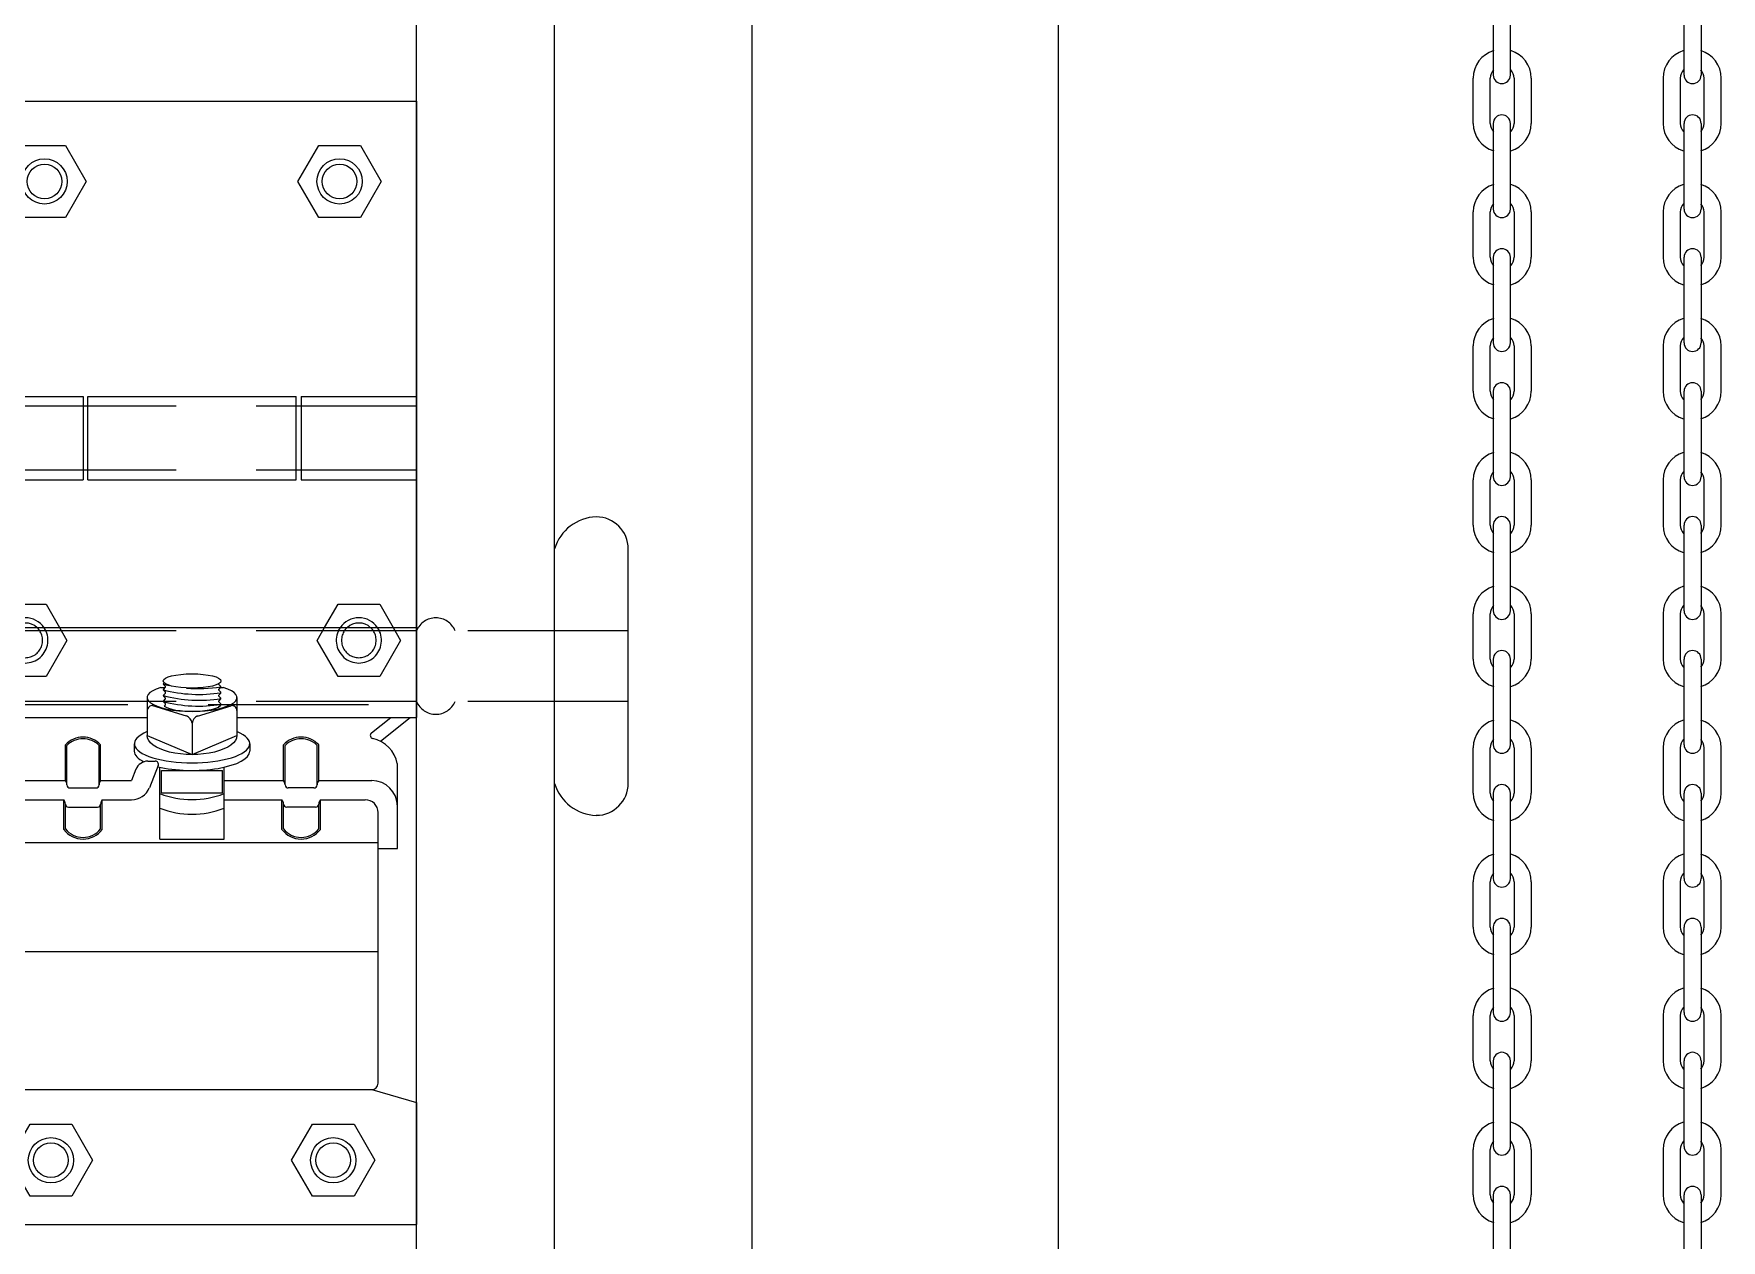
# Model space of a CAD drawing. Header units: millimetres. Extents: x 34479 to 326239, y 111570 to 168880.
# Drawn here: x 186556.9 to 186688.4, y 165620.1 to 165714.1 of the extents above; entities that cross this region are included whole.
import ezdxf

# ---------------------------------------------------------------- set-up
doc = ezdxf.new("R2010")
doc.units = ezdxf.units.MM
doc.header["$LTSCALE"] = 100
doc.header["$MEASUREMENT"] = 0
doc.linetypes.add('HIDDEN', pattern=[0.375, 0.25, -0.125])
doc.layers.get('0').update_dxf_attribs({"linetype": 'CONTINUOUS'})
doc.layers.add('FIN', color=8, linetype='CONTINUOUS')
doc.layers.add('OHD Frame', color=2, linetype='CONTINUOUS')

# ---------------------------------------------------------------- blocks, each defined once
blk = doc.blocks.new('사이드힌지 입면')
at = {"color": 8}
for p, q in [((0, 175), (70, 175)), ((0, 175), (0, 78.98)), ((70, 175), (70, 78.98)), ((0, 129), (18, 129)), ((18, 129), (18, 116)), ((18.75, 129), (51.25, 129)), ((18.75, 116), (18.75, 129)), ((51.25, 116), (51.25, 129)), ((52, 129), (70, 129)), ((52, 129), (52, 116)), ((0, 116), (18, 116)), ((18.75, 116), (51.25, 116)), ((52, 116), (70, 116)), ((91.5, 68.71), (91.5, 105.27)), ((103, 68.74), (103, 105.24)), ((0, 92.98), (70, 92.98)), ((30.53, 84.27), (30.64, 84.39)), ((28, 82.1), (28, 76.18)), ((30.13, 83.67), (30.83, 83.67)), ((30.85, 83.82), (30.53, 84.14)), ((30.53, 83.36), (30.85, 83.69)), ((30.85, 82.91), (30.53, 83.23)), ((30.53, 82.46), (30.85, 82.78)), ((30.85, 82), (30.53, 82.33)), ((30.53, 81.55), (30.85, 81.87)), ((39.47, 83.82), (39.15, 84.14)), ((39.15, 83.36), (39.47, 83.69)), ((39.47, 82.91), (39.15, 83.23)), ((39.15, 82.46), (39.47, 82.78)), ((39.47, 82), (39.15, 82.33)), ((39.15, 81.55), (39.47, 81.87)), ((39.45, 83.67), (39.87, 83.67)), ((42, 82.1), (42, 76.18)), ((0, 78.98), (28, 78.98)), ((5.65, 75.28), (1, 78.98)), ((7.03, 76.57), (4, 78.98)), ((34.14, 79.21), (28.91, 80.82)), ((30.85, 81.09), (30.53, 81.42)), ((30.66, 80.77), (30.85, 80.97)), ((35.86, 79.21), (41.09, 80.82)), ((39.12, 80.62), (39.47, 80.97)), ((39.47, 81.09), (39.15, 81.42)), ((42, 78.98), (70, 78.98)), ((62.97, 76.57), (66, 78.98)), ((64.35, 75.28), (69, 78.98)), ((35, 78.12), (35, 73.2)), ((15.25, 69.16), (15.25, 74.73)), ((15.5, 68.5), (15.5, 74.63)), ((20.5, 68.5), (20.5, 74.63)), ((20.75, 69.16), (20.75, 74.73)), ((26, 74.9), (26, 73.72)), ((28, 76.18), (35, 73.2)), ((35, 73.2), (42, 76.18)), ((44, 74.9), (44, 73.72)), ((49.25, 69.16), (49.25, 74.73)), ((49.5, 68.5), (49.5, 74.63)), ((54.5, 68.5), (54.5, 74.63)), ((54.75, 69.16), (54.75, 74.73)), ((3, 58.55), (3, 71.8)), ((28.12, 72.18), (29.26, 72.18)), ((29.72, 71.49), (28.34, 68.04)), ((30, 60.05), (30, 71.24)), ((40, 60.05), (40, 71.24)), ((67, 58.55), (67, 71.8)), ((7, 69.16), (15.25, 69.16)), ((20.75, 69.16), (25.55, 69.16)), ((21, 69.16), (25.55, 69.16)), ((26.26, 70.93), (25.55, 69.16)), ((30.25, 67.26), (30.25, 70.71)), ((30.25, 70.71), (39.75, 70.71)), ((39.75, 67.26), (39.75, 70.71)), ((40, 69.16), (49.25, 69.16)), ((54.75, 69.16), (63, 69.16)), ((8, 66.16), (15, 66.16)), ((15, 61.54), (15, 66.16)), ((16, 68), (20, 68)), ((21, 66.16), (25.55, 66.16)), ((21, 66.16), (25.55, 66.16)), ((21, 61.54), (21, 66.16)), ((30.25, 67.26), (39.75, 67.26)), ((40, 66.16), (49, 66.16)), ((49, 61.54), (49, 66.16)), ((54, 68), (50, 68)), ((55, 66.16), (62, 66.16)), ((55, 61.54), (55, 66.16)), ((6, 22), (6, 64.16)), ((15.25, 61.63), (15.25, 65.5)), ((15.75, 65), (20.25, 65)), ((20.75, 61.63), (20.75, 65.5)), ((21, 65.61), (21, 65.66)), ((49, 65.61), (49, 65.66)), ((49.25, 61.63), (49.25, 65.5)), ((54.25, 65), (49.75, 65)), ((54.75, 61.63), (54.75, 65.5)), ((64, 22), (64, 64.16)), ((3, 58.55), (6, 58.55)), ((6, 59.5), (64, 59.5)), ((30, 60.05), (40, 60.05)), ((64, 58.55), (67, 58.55)), ((6, 42.5), (64, 42.5)), ((7, 21), (0, 19)), ((0, 19), (0, 0)), ((7, 21), (63, 21)), ((63, 21), (70, 19)), ((70, 19), (70, 0)), ((0, 0), (70, 0))]:
    blk.add_line(p, q, dxfattribs=at)
at = {"color": 8, "linetype": 'HIDDEN'}
for p, q in [((70, 127.5), (0, 127.5)), ((70, 117.5), (0, 117.5)), ((70, 92.49), (-25, 92.49)), ((-25, 81.49), (-25, 92.49)), ((103, 92.49), (76, 92.49)), ((70, 81.49), (-25, 81.49)), ((0, 81), (70, 81)), ((103, 81.49), (76, 81.49))]:
    blk.add_line(p, q, dxfattribs=at)
at = {"color": 8}
for points in [[(15.25, 168.12), (18.5, 162.5), (15.25, 156.88), (8.75, 156.88), (5.5, 162.5), (8.75, 168.12)], [(61.25, 168.12), (64.5, 162.5), (61.25, 156.88), (54.75, 156.88), (51.5, 162.5), (54.75, 168.12)], [(16.25, 15.62), (19.5, 10), (16.25, 4.38), (9.75, 4.38), (6.5, 10), (9.75, 15.62)], [(60.25, 15.62), (63.5, 10), (60.25, 4.38), (53.75, 4.38), (50.5, 10), (53.75, 15.62)]]:
    blk.add_lwpolyline(points, close=True, dxfattribs=at)
for points in [[(3.65, 92.98), (5.75, 96.62), (12.25, 96.62), (14.35, 92.98)], [(55.65, 92.98), (57.75, 96.62), (64.25, 96.62), (66.35, 92.98)]]:
    blk.add_lwpolyline(points, dxfattribs=at)
at = {"color": 8, "linetype": 'HIDDEN'}
for points in [[(14.35, 92.98), (15.5, 91), (12.25, 85.38), (5.75, 85.38), (2.5, 91), (3.65, 92.98)], [(66.35, 92.98), (67.5, 91), (64.25, 85.38), (57.75, 85.38), (54.5, 91), (55.65, 92.98)]]:
    blk.add_lwpolyline(points, dxfattribs=at)
at = {"color": 8}
for centre, radius in [((12, 162.5), 3.53), ((58, 162.5), 3.53), ((12, 162.5), 2.7), ((58, 162.5), 2.7), ((13, 10), 3.53), ((57, 10), 3.53), ((13, 10), 2.7), ((57, 10), 2.7)]:
    blk.add_circle(centre, radius, dxfattribs=at)
for centre, radius, start, end in [((98.25, 103.18), 7.07, 92.0158, 162.759), ((98, 105.24), 5, 0, 90), ((9, 91), 3.53, 33.9806, 146.0194), ((9, 91), 2.7, 47.0512, 132.9488), ((61, 91), 3.53, 33.9806, 146.0194), ((61, 91), 2.7, 47.0512, 132.9488), ((30.59, 84.21), 0.0908, 135, 225), ((36.08, 105.66), 22.18, 255.4144, 258.0189), ((39.21, 84.21), 0.0908, 171.3665, 225), ((30.59, 83.3), 0.0908, 135, 225), ((36.08, 104.76), 22.18, 255.4144, 278.8608), ((30.59, 82.39), 0.0908, 135, 225), ((36.08, 103.85), 22.18, 255.4144, 278.8608), ((30.59, 81.48), 0.0908, 135, 225), ((30.79, 83.75), 0.0908, 315, 45), ((30.79, 82.84), 0.0908, 315, 45), ((30.79, 81.94), 0.0908, 315, 45), ((36.08, 105.66), 22.18, 265.0057, 278.8608), ((39.21, 83.3), 0.0908, 135, 225), ((39.21, 82.39), 0.0908, 135, 225), ((39.21, 81.48), 0.0908, 135, 225), ((39.41, 83.75), 0.0908, 315, 45), ((39.41, 82.84), 0.0908, 315, 45), ((39.41, 81.94), 0.0908, 315, 45), ((28.81, 80.02), 0.811, 82.9492, 174.5861), ((36.08, 102.94), 22.18, 255.4144, 278.8608), ((30.79, 81.03), 0.0908, 315, 45), ((33.67, 77.96), 1.34, 7.0056, 69.4682), ((36.33, 77.96), 1.34, 110.5318, 172.9944), ((39.41, 81.03), 0.0908, 315, 45), ((41.19, 80.02), 0.811, 5.4139, 97.0508), ((6.72, 76.18), 0.5, 282.1217, 51.4669), ((63.28, 76.18), 0.5, 128.5331, 257.8783), ((7.87, 70.84), 4.96, 102.1217, 168.8588), ((18, 72.17), 3.76, 42.9905, 137.0095), ((18, 72.17), 3.51, 44.5745, 135.4255), ((52, 72.17), 3.76, 42.9905, 137.0095), ((52, 72.17), 3.51, 44.5745, 135.4255), ((62.13, 70.84), 4.96, 11.1412, 77.8783), ((28.12, 70.18), 2, 90, 158.125), ((29.26, 71.68), 0.5, 338.125, 90), ((7, 65.16), 4, 90, 180), ((14.41, 68.46), 1.09, 2.0148, 39.6589), ((16, 68.5), 0.5, 180, 270), ((20, 68.5), 0.5, 270, 0), ((21.59, 68.46), 1.09, 140.3411, 177.9852), ((48.41, 68.46), 1.09, 2.0148, 39.6589), ((50, 68.5), 0.5, 180, 270), ((54, 68.5), 0.5, 270, 360), ((55.59, 68.46), 1.09, 140.3411, 177.9852), ((63, 65.16), 4, 0, 90), ((98.25, 70.8), 7.07, 197.241, 267.9842), ((98, 68.74), 5, 270, 0), ((8, 64.16), 2, 90, 180), ((14.16, 65.46), 1.09, 2.0148, 39.6589), ((21.84, 65.46), 1.09, 140.3411, 177.9852), ((25.55, 69.16), 3, 270, 338.125), ((35, 80.29), 14.09, 249.2199, 290.7801), ((48.16, 65.46), 1.09, 2.0148, 39.6589), ((55.84, 65.46), 1.09, 140.3411, 177.9852), ((62, 64.16), 2, 0, 90), ((15.75, 65.5), 0.5, 180, 270), ((20.25, 65.5), 0.5, 270, 0), ((35, 78.01), 14.09, 249.2199, 290.7801), ((49.75, 65.5), 0.5, 180, 270), ((54.25, 65.5), 0.5, 270, 0), ((18, 63.81), 3.76, 217.0639, 322.9361), ((18, 63.81), 3.51, 218.4112, 321.5888), ((52, 63.81), 3.76, 217.0639, 322.9361), ((52, 63.81), 3.51, 218.4112, 321.5888), ((7, 22), 1, 180, 270), ((63, 22), 1, 270, 0)]:
    blk.add_arc(centre, radius, start, end, dxfattribs=at)
at = {"color": 8, "linetype": 'HIDDEN'}
for centre, radius, start, end in [((9, 91), 3.53, 146.0194, 33.9806), ((9, 91), 2.7, 132.9488, 47.0512), ((61, 91), 3.53, 146.0194, 33.9806), ((61, 91), 2.7, 132.9488, 47.0512), ((73, 91.25), 3.25, 22.4962, 157.5038), ((73, 82.73), 3.25, 202.4962, 337.5038)]:
    blk.add_arc(centre, radius, start, end, dxfattribs=at)
at = {"color": 8}
blk.add_ellipse((35, 84.67), major_axis=(-4.5, 0), ratio=0.246975, dxfattribs=at)
for centre, major_axis, ratio, start_param, end_param in [((35, 82.1), (-7, 0), 0.311178, 5.481577, 10.226387), ((35, 81.06), (-4.5, 0), 0.246975, 0.264484, 3.078253), ((35, 74.9), (-9, 0), 0.331338, 5.603511, 10.104452), ((35, 73.72), (-9, 0), 0.331338, 0, 0.583751), ((35, 73.72), (-9, 0), 0.331338, 0.935022, 3.141593)]:
    blk.add_ellipse(centre, major_axis=major_axis, ratio=ratio, start_param=start_param, end_param=end_param, dxfattribs=at)
at = {"color": 8, "extrusion": (0, 0, -1)}
blk.add_ellipse((35, 76.18), major_axis=(7, 0), ratio=0.426006, start_param=6.283185, end_param=9.424778, dxfattribs=at)
blk = doc.blocks.new('더블힌지입면')
at = {"color": 8}
for p, q in [((0, 175), (-70, 175)), ((-70, 175), (-70, 78.98)), ((0, 175), (0, 78.98)), ((-52, 129), (-70, 129)), ((-52, 129), (-52, 116)), ((-18.75, 129), (-51.25, 129)), ((-51.25, 116), (-51.25, 129)), ((-18.75, 116), (-18.75, 129)), ((0, 129), (-18, 129)), ((-18, 129), (-18, 116)), ((-52, 116), (-70, 116)), ((-18.75, 116), (-51.25, 116)), ((0, 116), (-18, 116)), ((0, 92.98), (-70, 92.98)), ((-30.53, 84.27), (-30.64, 84.39)), ((-42, 82.1), (-42, 76.18)), ((-39.45, 83.67), (-39.87, 83.67)), ((-39.47, 83.82), (-39.15, 84.14)), ((-39.15, 83.36), (-39.47, 83.69)), ((-39.47, 82.91), (-39.15, 83.23)), ((-39.15, 82.46), (-39.47, 82.78)), ((-39.47, 82), (-39.15, 82.33)), ((-39.15, 81.55), (-39.47, 81.87)), ((-30.85, 83.82), (-30.53, 84.14)), ((-30.53, 83.36), (-30.85, 83.69)), ((-30.85, 82.91), (-30.53, 83.23)), ((-30.53, 82.46), (-30.85, 82.78)), ((-30.85, 82), (-30.53, 82.33)), ((-30.53, 81.55), (-30.85, 81.87)), ((-30.13, 83.67), (-30.83, 83.67)), ((-28, 82.1), (-28, 76.18)), ((-42, 78.98), (-70, 78.98)), ((-64.35, 75.28), (-69, 78.98)), ((-62.97, 76.57), (-66, 78.98)), ((-35.86, 79.21), (-41.09, 80.82)), ((-39.47, 81.09), (-39.15, 81.42)), ((-39.12, 80.62), (-39.47, 80.97)), ((-34.14, 79.21), (-28.91, 80.82)), ((-30.85, 81.09), (-30.53, 81.42)), ((-30.66, 80.77), (-30.85, 80.97)), ((0, 78.98), (-28, 78.98)), ((-7.03, 76.57), (-4, 78.98)), ((-5.65, 75.28), (-1, 78.98)), ((-35, 78.12), (-35, 73.2)), ((-54.75, 69.16), (-54.75, 74.73)), ((-54.5, 68.5), (-54.5, 74.63)), ((-49.5, 68.5), (-49.5, 74.63)), ((-49.25, 69.16), (-49.25, 74.73)), ((-44, 74.9), (-44, 73.72)), ((-35, 73.2), (-42, 76.18)), ((-28, 76.18), (-35, 73.2)), ((-26, 74.9), (-26, 73.72)), ((-20.75, 69.16), (-20.75, 74.73)), ((-20.5, 68.5), (-20.5, 74.63)), ((-15.5, 68.5), (-15.5, 74.63)), ((-15.25, 69.16), (-15.25, 74.73)), ((-67, 58.55), (-67, 71.8)), ((-40, 60.05), (-40, 71.24)), ((-30, 60.05), (-30, 71.24)), ((-29.72, 71.49), (-28.34, 68.04)), ((-28.12, 72.18), (-29.26, 72.18)), ((-3, 58.55), (-3, 71.8)), ((-54.75, 69.16), (-63, 69.16)), ((-40, 69.16), (-49.25, 69.16)), ((-39.75, 67.26), (-39.75, 70.71)), ((-30.25, 70.71), (-39.75, 70.71)), ((-30.25, 67.26), (-30.25, 70.71)), ((-26.26, 70.93), (-25.55, 69.16)), ((-21, 69.16), (-25.55, 69.16)), ((-20.75, 69.16), (-25.55, 69.16)), ((-7, 69.16), (-15.25, 69.16)), ((-55, 66.16), (-62, 66.16)), ((-55, 61.54), (-55, 66.16)), ((-54, 68), (-50, 68)), ((-40, 66.16), (-49, 66.16)), ((-49, 61.54), (-49, 66.16)), ((-30.25, 67.26), (-39.75, 67.26)), ((-21, 66.16), (-25.55, 66.16)), ((-21, 66.16), (-25.55, 66.16)), ((-21, 61.54), (-21, 66.16)), ((-16, 68), (-20, 68)), ((-8, 66.16), (-15, 66.16)), ((-15, 61.54), (-15, 66.16)), ((-64, 22), (-64, 64.16)), ((-54.75, 61.63), (-54.75, 65.5)), ((-54.25, 65), (-49.75, 65)), ((-49.25, 61.63), (-49.25, 65.5)), ((-49, 65.61), (-49, 65.66)), ((-21, 65.61), (-21, 65.66)), ((-20.75, 61.63), (-20.75, 65.5)), ((-15.75, 65), (-20.25, 65)), ((-15.25, 61.63), (-15.25, 65.5)), ((-6, 22), (-6, 64.16)), ((-64, 58.55), (-67, 58.55)), ((-6, 59.5), (-64, 59.5)), ((-30, 60.05), (-40, 60.05)), ((-3, 58.55), (-6, 58.55)), ((-6, 42.5), (-64, 42.5)), ((-63, 21), (-70, 19)), ((-70, 19), (-70, 0)), ((-7, 21), (-63, 21)), ((-7, 21), (0, 19)), ((0, 19), (0, 0)), ((0, 0), (-70, 0))]:
    blk.add_line(p, q, dxfattribs=at)
at = {"color": 8, "linetype": 'HIDDEN'}
for p, q in [((-70, 127.5), (0, 127.5)), ((-70, 117.5), (0, 117.5)), ((-70, 92.49), (25, 92.49)), ((25, 81.49), (25, 92.49)), ((-70, 81.49), (25, 81.49)), ((0, 81), (-70, 81))]:
    blk.add_line(p, q, dxfattribs=at)
at = {"color": 8}
for points in [[(-61.25, 168.12), (-64.5, 162.5), (-61.25, 156.88), (-54.75, 156.88), (-51.5, 162.5), (-54.75, 168.12)], [(-15.25, 168.12), (-18.5, 162.5), (-15.25, 156.88), (-8.75, 156.88), (-5.5, 162.5), (-8.75, 168.12)], [(-60.25, 15.62), (-63.5, 10), (-60.25, 4.38), (-53.75, 4.38), (-50.5, 10), (-53.75, 15.62)], [(-16.25, 15.62), (-19.5, 10), (-16.25, 4.38), (-9.75, 4.38), (-6.5, 10), (-9.75, 15.62)]]:
    blk.add_lwpolyline(points, close=True, dxfattribs=at)
for points in [[(-55.65, 92.98), (-57.75, 96.62), (-64.25, 96.62), (-66.35, 92.98)], [(-3.65, 92.98), (-5.75, 96.62), (-12.25, 96.62), (-14.35, 92.98)]]:
    blk.add_lwpolyline(points, dxfattribs=at)
at = {"color": 8, "linetype": 'HIDDEN'}
for points in [[(-66.35, 92.98), (-67.5, 91), (-64.25, 85.38), (-57.75, 85.38), (-54.5, 91), (-55.65, 92.98)], [(-14.35, 92.98), (-15.5, 91), (-12.25, 85.38), (-5.75, 85.38), (-2.5, 91), (-3.65, 92.98)]]:
    blk.add_lwpolyline(points, dxfattribs=at)
at = {"color": 8}
for centre, radius in [((-58, 162.5), 3.53), ((-12, 162.5), 3.53), ((-58, 162.5), 2.7), ((-12, 162.5), 2.7), ((-57, 10), 3.53), ((-13, 10), 3.53), ((-57, 10), 2.7), ((-13, 10), 2.7)]:
    blk.add_circle(centre, radius, dxfattribs=at)
at = {"color": 8, "linetype": 'HIDDEN'}
for centre, radius, start, end in [((-61, 91), 3.53, 146.0194, 33.9806), ((-61, 91), 2.7, 132.9488, 47.0512), ((-9, 91), 3.53, 146.0194, 33.9806), ((-9, 91), 2.7, 132.9488, 47.0512)]:
    blk.add_arc(centre, radius, start, end, dxfattribs=at)
at = {"color": 8}
for centre, radius, start, end in [((-61, 91), 3.53, 33.9806, 146.0194), ((-61, 91), 2.7, 47.0512, 132.9488), ((-9, 91), 3.53, 33.9806, 146.0194), ((-9, 91), 2.7, 47.0512, 132.9488), ((-39.21, 84.21), 0.0908, 315, 8.6335), ((-36.08, 105.66), 22.18, 281.9811, 284.5856), ((-30.59, 84.21), 0.0908, 315, 45), ((-39.41, 83.75), 0.0908, 135, 225), ((-36.08, 105.66), 22.18, 261.1392, 274.9943), ((-36.08, 104.76), 22.18, 261.1392, 284.5856), ((-39.41, 82.84), 0.0908, 135, 225), ((-36.08, 103.85), 22.18, 261.1392, 284.5856), ((-39.41, 81.94), 0.0908, 135, 225), ((-39.21, 83.3), 0.0908, 315, 45), ((-39.21, 82.39), 0.0908, 315, 45), ((-39.21, 81.48), 0.0908, 315, 45), ((-30.79, 83.75), 0.0908, 135, 225), ((-30.79, 82.84), 0.0908, 135, 225), ((-30.79, 81.94), 0.0908, 135, 225), ((-30.59, 83.3), 0.0908, 315, 45), ((-30.59, 82.39), 0.0908, 315, 45), ((-30.59, 81.48), 0.0908, 315, 45), ((-41.19, 80.02), 0.811, 82.9492, 174.5861), ((-36.08, 102.94), 22.18, 261.1392, 284.5856), ((-39.41, 81.03), 0.0908, 135, 225), ((-36.33, 77.96), 1.34, 7.0056, 69.4682), ((-33.67, 77.96), 1.34, 110.5318, 172.9944), ((-30.79, 81.03), 0.0908, 135, 225), ((-28.81, 80.02), 0.811, 5.4139, 97.0508), ((-63.28, 76.18), 0.5, 282.1217, 51.4669), ((-6.72, 76.18), 0.5, 128.5331, 257.8783), ((-62.13, 70.84), 4.96, 102.1217, 168.8588), ((-52, 72.17), 3.76, 42.9905, 137.0095), ((-52, 72.17), 3.51, 44.5745, 135.4255), ((-18, 72.17), 3.76, 42.9905, 137.0095), ((-18, 72.17), 3.51, 44.5745, 135.4255), ((-7.87, 70.84), 4.96, 11.1412, 77.8783), ((-29.26, 71.68), 0.5, 90, 201.875), ((-28.12, 70.18), 2, 21.875, 90), ((-63, 65.16), 4, 90, 180), ((-55.59, 68.46), 1.09, 2.0148, 39.6589), ((-54, 68.5), 0.5, 180, 270), ((-50, 68.5), 0.5, 270, 0), ((-48.41, 68.46), 1.09, 140.3411, 177.9852), ((-21.59, 68.46), 1.09, 2.0148, 39.6589), ((-20, 68.5), 0.5, 180, 270), ((-16, 68.5), 0.5, 270, 0), ((-14.41, 68.46), 1.09, 140.3411, 177.9852), ((-7, 65.16), 4, 0, 90), ((-62, 64.16), 2, 90, 180), ((-55.84, 65.46), 1.09, 2.0148, 39.6589), ((-48.16, 65.46), 1.09, 140.3411, 177.9852), ((-35, 80.29), 14.09, 249.2199, 290.7801), ((-25.55, 69.16), 3, 201.875, 270), ((-21.84, 65.46), 1.09, 2.0148, 39.6589), ((-14.16, 65.46), 1.09, 140.3411, 177.9852), ((-8, 64.16), 2, 0, 90), ((-54.25, 65.5), 0.5, 180, 270), ((-49.75, 65.5), 0.5, 270, 0), ((-35, 78.01), 14.09, 249.2199, 290.7801), ((-20.25, 65.5), 0.5, 180, 270), ((-15.75, 65.5), 0.5, 270, 0), ((-52, 63.81), 3.76, 217.0639, 322.9361), ((-52, 63.81), 3.51, 218.4112, 321.5888), ((-18, 63.81), 3.76, 217.0639, 322.9361), ((-18, 63.81), 3.51, 218.4112, 321.5888), ((-63, 22), 1, 180, 270), ((-7, 22), 1, 270, 0)]:
    blk.add_arc(centre, radius, start, end, dxfattribs=at)
at = {"color": 8, "extrusion": (0, 0, -1)}
for centre, major_axis, ratio, start_param, end_param in [((-35, 84.67), (-4.5, 0), 0.246975, 3.141593, 9.424778), ((-35, 82.1), (7, 0), 0.311178, -0.801609, 3.943201), ((-35, 81.06), (-4.5, 0), 0.246975, 3.406077, 6.219845), ((-35, 74.9), (9, 0), 0.331338, -0.679674, 3.821266), ((-35, 73.72), (-9, 0), 0.331338, 4.076615, 6.283185), ((-35, 73.72), (9, 0), 0.331338, 0, 0.583751)]:
    blk.add_ellipse(centre, major_axis=major_axis, ratio=ratio, start_param=start_param, end_param=end_param, dxfattribs=at)
at = {"color": 8}
blk.add_ellipse((-35, 76.18), major_axis=(-7, 0), ratio=0.426006, start_param=0, end_param=3.141593, dxfattribs=at)
at = {"xscale": -1}
blk.add_blockref('사이드힌지 입면', (-76.02, 0), dxfattribs=at)

msp = doc.modelspace()

# ---------------------------------------------------------------- linework, layer by layer
at = {"color": 3}
for p, q in [((186597.45, 163432.59, 0), (186597.45, 167289.71, 0)), ((186612.85, 163432.59, 0), (186612.85, 167289.71, 0)), ((186586.7, 163432.59, 0), (186586.7, 165982.59, 0))]:
    msp.add_line(p, q, dxfattribs=at)
at = {"color": 7, "linetype": 'Continuous'}
for p, q in [((186670.61, 165717.54, 0), (186670.61, 165710.88, 0)), ((186671.94, 165717.54, 0), (186671.94, 165710.88, 0)), ((186685.48, 165717.54, 0), (186685.48, 165710.88, 0)), ((186686.82, 165717.54, 0), (186686.82, 165710.88, 0)), ((186669.04, 165707.11, 0), (186669.04, 165710.64, 0)), ((186670.38, 165707.11, 0), (186670.38, 165710.64, 0)), ((186672.24, 165710.64, 0), (186672.24, 165707.11, 0)), ((186673.58, 165710.64, 0), (186673.58, 165707.11, 0)), ((186683.85, 165710.64, 0), (186683.85, 165707.11, 0)), ((186685.18, 165710.64, 0), (186685.18, 165707.11, 0)), ((186687.05, 165707.11, 0), (186687.05, 165710.64, 0)), ((186688.38, 165707.11, 0), (186688.38, 165710.64, 0)), ((186670.61, 165707.11, 0), (186670.61, 165700.44, 0)), ((186671.94, 165707.11, 0), (186671.94, 165700.44, 0)), ((186685.48, 165707.11, 0), (186685.48, 165700.44, 0)), ((186686.82, 165707.11, 0), (186686.82, 165700.44, 0)), ((186669.04, 165696.68, 0), (186669.04, 165700.21, 0)), ((186670.38, 165696.68, 0), (186670.38, 165700.21, 0)), ((186672.24, 165700.21, 0), (186672.24, 165696.68, 0)), ((186673.58, 165700.21, 0), (186673.58, 165696.68, 0)), ((186683.85, 165700.21, 0), (186683.85, 165696.68, 0)), ((186685.18, 165700.21, 0), (186685.18, 165696.68, 0)), ((186687.05, 165696.68, 0), (186687.05, 165700.21, 0)), ((186688.38, 165696.68, 0), (186688.38, 165700.21, 0)), ((186670.61, 165696.68, 0), (186670.61, 165690.01, 0)), ((186671.94, 165696.68, 0), (186671.94, 165690.01, 0)), ((186685.48, 165696.68, 0), (186685.48, 165690.01, 0)), ((186686.82, 165696.68, 0), (186686.82, 165690.01, 0)), ((186669.04, 165686.24, 0), (186669.04, 165689.78, 0)), ((186670.38, 165686.24, 0), (186670.38, 165689.78, 0)), ((186672.24, 165689.78, 0), (186672.24, 165686.24, 0)), ((186673.58, 165689.78, 0), (186673.58, 165686.24, 0)), ((186683.85, 165689.78, 0), (186683.85, 165686.24, 0)), ((186685.18, 165689.78, 0), (186685.18, 165686.24, 0)), ((186687.05, 165686.24, 0), (186687.05, 165689.78, 0)), ((186688.38, 165686.24, 0), (186688.38, 165689.78, 0)), ((186670.61, 165686.24, 0), (186670.61, 165679.58, 0)), ((186671.94, 165686.24, 0), (186671.94, 165679.58, 0)), ((186685.48, 165686.24, 0), (186685.48, 165679.58, 0)), ((186686.82, 165686.24, 0), (186686.82, 165679.58, 0)), ((186669.04, 165675.81, 0), (186669.04, 165679.34, 0)), ((186670.38, 165675.81, 0), (186670.38, 165679.34, 0)), ((186672.24, 165679.34, 0), (186672.24, 165675.81, 0)), ((186673.58, 165679.34, 0), (186673.58, 165675.81, 0)), ((186683.85, 165679.34, 0), (186683.85, 165675.81, 0)), ((186685.18, 165679.34, 0), (186685.18, 165675.81, 0)), ((186687.05, 165675.81, 0), (186687.05, 165679.34, 0)), ((186688.38, 165675.81, 0), (186688.38, 165679.34, 0)), ((186670.61, 165675.81, 0), (186670.61, 165669.14, 0)), ((186671.94, 165675.81, 0), (186671.94, 165669.14, 0)), ((186685.48, 165675.81, 0), (186685.48, 165669.14, 0)), ((186686.82, 165675.81, 0), (186686.82, 165669.14, 0)), ((186669.04, 165665.38, 0), (186669.04, 165668.91, 0)), ((186670.38, 165665.38, 0), (186670.38, 165668.91, 0)), ((186672.24, 165668.91, 0), (186672.24, 165665.38, 0)), ((186673.58, 165668.91, 0), (186673.58, 165665.38, 0)), ((186683.85, 165668.91, 0), (186683.85, 165665.38, 0)), ((186685.18, 165668.91, 0), (186685.18, 165665.38, 0)), ((186687.05, 165665.38, 0), (186687.05, 165668.91, 0)), ((186688.38, 165665.38, 0), (186688.38, 165668.91, 0)), ((186670.61, 165665.38, 0), (186670.61, 165658.71, 0)), ((186671.94, 165665.38, 0), (186671.94, 165658.71, 0)), ((186685.48, 165665.38, 0), (186685.48, 165658.71, 0)), ((186686.82, 165665.38, 0), (186686.82, 165658.71, 0)), ((186669.04, 165654.94, 0), (186669.04, 165658.48, 0)), ((186670.38, 165654.94, 0), (186670.38, 165658.48, 0)), ((186672.24, 165658.48, 0), (186672.24, 165654.94, 0)), ((186673.58, 165658.48, 0), (186673.58, 165654.94, 0)), ((186683.85, 165658.48, 0), (186683.85, 165654.94, 0)), ((186685.18, 165658.48, 0), (186685.18, 165654.94, 0)), ((186687.05, 165654.94, 0), (186687.05, 165658.48, 0)), ((186688.38, 165654.94, 0), (186688.38, 165658.48, 0)), ((186670.61, 165654.94, 0), (186670.61, 165648.28, 0)), ((186671.94, 165654.94, 0), (186671.94, 165648.28, 0)), ((186685.48, 165654.94, 0), (186685.48, 165648.28, 0)), ((186686.82, 165654.94, 0), (186686.82, 165648.28, 0)), ((186669.04, 165644.51, 0), (186669.04, 165648.04, 0)), ((186670.38, 165644.51, 0), (186670.38, 165648.04, 0)), ((186672.24, 165648.04, 0), (186672.24, 165644.51, 0)), ((186673.58, 165648.04, 0), (186673.58, 165644.51, 0)), ((186683.85, 165648.04, 0), (186683.85, 165644.51, 0)), ((186685.18, 165648.04, 0), (186685.18, 165644.51, 0)), ((186687.05, 165644.51, 0), (186687.05, 165648.04, 0)), ((186688.38, 165644.51, 0), (186688.38, 165648.04, 0)), ((186670.61, 165644.51, 0), (186670.61, 165637.84, 0)), ((186671.94, 165644.51, 0), (186671.94, 165637.84, 0)), ((186685.48, 165644.51, 0), (186685.48, 165637.84, 0)), ((186686.82, 165644.51, 0), (186686.82, 165637.84, 0)), ((186669.04, 165634.08, 0), (186669.04, 165637.61, 0)), ((186670.38, 165634.08, 0), (186670.38, 165637.61, 0)), ((186672.24, 165637.61, 0), (186672.24, 165634.08, 0)), ((186673.58, 165637.61, 0), (186673.58, 165634.08, 0)), ((186683.85, 165637.61, 0), (186683.85, 165634.08, 0)), ((186685.18, 165637.61, 0), (186685.18, 165634.08, 0)), ((186687.05, 165634.08, 0), (186687.05, 165637.61, 0)), ((186688.38, 165634.08, 0), (186688.38, 165637.61, 0)), ((186670.61, 165634.08, 0), (186670.61, 165627.41, 0)), ((186671.94, 165634.08, 0), (186671.94, 165627.41, 0)), ((186685.48, 165634.08, 0), (186685.48, 165627.41, 0)), ((186686.82, 165634.08, 0), (186686.82, 165627.41, 0)), ((186669.04, 165623.64, 0), (186669.04, 165627.18, 0)), ((186670.38, 165623.64, 0), (186670.38, 165627.18, 0)), ((186672.24, 165627.18, 0), (186672.24, 165623.64, 0)), ((186673.58, 165627.18, 0), (186673.58, 165623.64, 0)), ((186683.85, 165627.18, 0), (186683.85, 165623.64, 0)), ((186685.18, 165627.18, 0), (186685.18, 165623.64, 0)), ((186687.05, 165623.64, 0), (186687.05, 165627.18, 0)), ((186688.38, 165623.64, 0), (186688.38, 165627.18, 0)), ((186670.61, 165623.64, 0), (186670.61, 165616.98, 0)), ((186671.94, 165623.64, 0), (186671.94, 165616.98, 0)), ((186685.48, 165623.64, 0), (186685.48, 165616.98, 0)), ((186686.82, 165623.64, 0), (186686.82, 165616.98, 0))]:
    msp.add_line(p, q, dxfattribs=at)
for centre, radius, start, end in [((186671.28, 165710.64, 0), 2.23, 106.4768, 180), ((186671.34, 165710.64, 0), 2.23, 0, 73.5232), ((186686.08, 165710.64, 0), 2.23, 106.4768, 180), ((186686.15, 165710.64, 0), 2.23, 0, 73.5232), ((186671.28, 165710.64, 0), 0.9, 134.9422, 180), ((186671.34, 165710.64, 0), 0.9, 0, 45.0578), ((186686.08, 165710.64, 0), 0.9, 134.9422, 180), ((186686.15, 165710.64, 0), 0.9, 0, 45.0578), ((186671.28, 165710.88, 0), 0.667, 180, 0), ((186686.15, 165710.88, 0), 0.667, 180, 0), ((186671.28, 165707.11, 0), 0.667, 0, 180), ((186686.15, 165707.11, 0), 0.667, 0, 180), ((186671.28, 165707.11, 0), 2.23, 180, 253.5232), ((186671.28, 165707.11, 0), 0.9, 180, 225.0578), ((186671.34, 165707.11, 0), 2.23, 286.4768, 0), ((186671.34, 165707.11, 0), 0.9, 314.9422, 0), ((186686.08, 165707.11, 0), 2.23, 180, 253.5232), ((186686.08, 165707.11, 0), 0.9, 180, 225.0578), ((186686.15, 165707.11, 0), 2.23, 286.4768, 0), ((186686.15, 165707.11, 0), 0.9, 314.9422, 0), ((186671.28, 165700.21, 0), 2.23, 106.4768, 180), ((186671.34, 165700.21, 0), 2.23, 0, 73.5232), ((186686.08, 165700.21, 0), 2.23, 106.4768, 180), ((186686.15, 165700.21, 0), 2.23, 0, 73.5232), ((186671.28, 165700.21, 0), 0.9, 134.9422, 180), ((186671.34, 165700.21, 0), 0.9, 0, 45.0578), ((186686.08, 165700.21, 0), 0.9, 134.9422, 180), ((186686.15, 165700.21, 0), 0.9, 0, 45.0578), ((186671.28, 165700.44, 0), 0.667, 180, 0), ((186686.15, 165700.44, 0), 0.667, 180, 0), ((186671.28, 165696.68, 0), 0.667, 0, 180), ((186686.15, 165696.68, 0), 0.667, 0, 180), ((186671.28, 165696.68, 0), 2.23, 180, 253.5232), ((186671.28, 165696.68, 0), 0.9, 180, 225.0578), ((186671.34, 165696.68, 0), 2.23, 286.4768, 0), ((186671.34, 165696.68, 0), 0.9, 314.9422, 0), ((186686.08, 165696.68, 0), 2.23, 180, 253.5232), ((186686.08, 165696.68, 0), 0.9, 180, 225.0578), ((186686.15, 165696.68, 0), 2.23, 286.4768, 0), ((186686.15, 165696.68, 0), 0.9, 314.9422, 0), ((186671.28, 165689.78, 0), 2.23, 106.4768, 180), ((186671.34, 165689.78, 0), 2.23, 0, 73.5232), ((186686.08, 165689.78, 0), 2.23, 106.4768, 180), ((186686.15, 165689.78, 0), 2.23, 0, 73.5232), ((186671.28, 165689.78, 0), 0.9, 134.9422, 180), ((186671.34, 165689.78, 0), 0.9, 0, 45.0578), ((186686.08, 165689.78, 0), 0.9, 134.9422, 180), ((186686.15, 165689.78, 0), 0.9, 0, 45.0578), ((186671.28, 165690.01, 0), 0.667, 180, 0), ((186671.28, 165690.01, 0), 0.667, 180, 0), ((186686.15, 165690.01, 0), 0.667, 180, 0), ((186686.15, 165690.01, 0), 0.667, 180, 0), ((186671.28, 165686.24, 0), 2.23, 180, 253.5232), ((186671.28, 165686.24, 0), 0.9, 180, 225.0578), ((186671.28, 165686.24, 0), 0.667, 0, 180), ((186671.34, 165686.24, 0), 2.23, 286.4768, 0), ((186671.34, 165686.24, 0), 0.9, 314.9422, 0), ((186686.08, 165686.24, 0), 2.23, 180, 253.5232), ((186686.08, 165686.24, 0), 0.9, 180, 225.0578), ((186686.15, 165686.24, 0), 0.667, 0, 180), ((186686.15, 165686.24, 0), 2.23, 286.4768, 0), ((186686.15, 165686.24, 0), 0.9, 314.9422, 0), ((186671.28, 165679.34, 0), 2.23, 106.4768, 180), ((186671.34, 165679.34, 0), 2.23, 0, 73.5232), ((186686.08, 165679.34, 0), 2.23, 106.4768, 180), ((186686.15, 165679.34, 0), 2.23, 0, 73.5232), ((186671.28, 165679.34, 0), 0.9, 134.9422, 180), ((186671.34, 165679.34, 0), 0.9, 0, 45.0578), ((186686.08, 165679.34, 0), 0.9, 134.9422, 180), ((186686.15, 165679.34, 0), 0.9, 0, 45.0578), ((186671.28, 165679.58, 0), 0.667, 180, 0), ((186686.15, 165679.58, 0), 0.667, 180, 0), ((186671.28, 165675.81, 0), 2.23, 180, 253.5232), ((186671.28, 165675.81, 0), 0.9, 180, 225.0578), ((186671.28, 165675.81, 0), 0.667, 0, 180), ((186671.34, 165675.81, 0), 2.23, 286.4768, 0), ((186671.34, 165675.81, 0), 0.9, 314.9422, 0), ((186686.08, 165675.81, 0), 2.23, 180, 253.5232), ((186686.08, 165675.81, 0), 0.9, 180, 225.0578), ((186686.15, 165675.81, 0), 0.667, 0, 180), ((186686.15, 165675.81, 0), 2.23, 286.4768, 0), ((186686.15, 165675.81, 0), 0.9, 314.9422, 0), ((186671.28, 165668.91, 0), 2.23, 106.4768, 180), ((186671.34, 165668.91, 0), 2.23, 0, 73.5232), ((186686.08, 165668.91, 0), 2.23, 106.4768, 180), ((186686.15, 165668.91, 0), 2.23, 0, 73.5232), ((186671.28, 165668.91, 0), 0.9, 134.9422, 180), ((186671.28, 165669.14, 0), 0.667, 180, 0), ((186671.34, 165668.91, 0), 0.9, 0, 45.0578), ((186686.08, 165668.91, 0), 0.9, 134.9422, 180), ((186686.15, 165669.14, 0), 0.667, 180, 0), ((186686.15, 165668.91, 0), 0.9, 0, 45.0578), ((186671.28, 165665.38, 0), 2.23, 180, 253.5232), ((186671.28, 165665.38, 0), 0.9, 180, 225.0578), ((186671.28, 165665.38, 0), 0.667, 0, 180), ((186671.34, 165665.38, 0), 2.23, 286.4768, 0), ((186671.34, 165665.38, 0), 0.9, 314.9422, 0), ((186686.08, 165665.38, 0), 2.23, 180, 253.5232), ((186686.08, 165665.38, 0), 0.9, 180, 225.0578), ((186686.15, 165665.38, 0), 0.667, 0, 180), ((186686.15, 165665.38, 0), 2.23, 286.4768, 0), ((186686.15, 165665.38, 0), 0.9, 314.9422, 0), ((186671.28, 165658.48, 0), 2.23, 106.4768, 180), ((186671.34, 165658.48, 0), 2.23, 0, 73.5232), ((186686.08, 165658.48, 0), 2.23, 106.4768, 180), ((186686.15, 165658.48, 0), 2.23, 0, 73.5232), ((186671.28, 165658.48, 0), 0.9, 134.9422, 180), ((186671.28, 165658.71, 0), 0.667, 180, 0), ((186671.34, 165658.48, 0), 0.9, 0, 45.0578), ((186686.08, 165658.48, 0), 0.9, 134.9422, 180), ((186686.15, 165658.71, 0), 0.667, 180, 0), ((186686.15, 165658.48, 0), 0.9, 0, 45.0578), ((186671.28, 165654.94, 0), 2.23, 180, 253.5232), ((186671.28, 165654.94, 0), 0.9, 180, 225.0578), ((186671.28, 165654.94, 0), 0.667, 0, 180), ((186671.34, 165654.94, 0), 2.23, 286.4768, 0), ((186671.34, 165654.94, 0), 0.9, 314.9422, 0), ((186686.08, 165654.94, 0), 2.23, 180, 253.5232), ((186686.08, 165654.94, 0), 0.9, 180, 225.0578), ((186686.15, 165654.94, 0), 0.667, 0, 180), ((186686.15, 165654.94, 0), 2.23, 286.4768, 0), ((186686.15, 165654.94, 0), 0.9, 314.9422, 0), ((186671.28, 165648.04, 0), 2.23, 106.4768, 180), ((186671.34, 165648.04, 0), 2.23, 0, 73.5232), ((186686.08, 165648.04, 0), 2.23, 106.4768, 180), ((186686.15, 165648.04, 0), 2.23, 0, 73.5232), ((186671.28, 165648.04, 0), 0.9, 134.9422, 180), ((186671.28, 165648.28, 0), 0.667, 180, 0), ((186671.34, 165648.04, 0), 0.9, 0, 45.0578), ((186686.08, 165648.04, 0), 0.9, 134.9422, 180), ((186686.15, 165648.28, 0), 0.667, 180, 0), ((186686.15, 165648.04, 0), 0.9, 0, 45.0578), ((186671.28, 165644.51, 0), 2.23, 180, 253.5232), ((186671.28, 165644.51, 0), 0.9, 180, 225.0578), ((186671.28, 165644.51, 0), 0.667, 0, 180), ((186671.34, 165644.51, 0), 2.23, 286.4768, 0), ((186671.34, 165644.51, 0), 0.9, 314.9422, 0), ((186686.08, 165644.51, 0), 2.23, 180, 253.5232), ((186686.08, 165644.51, 0), 0.9, 180, 225.0578), ((186686.15, 165644.51, 0), 0.667, 0, 180), ((186686.15, 165644.51, 0), 2.23, 286.4768, 0), ((186686.15, 165644.51, 0), 0.9, 314.9422, 0), ((186671.28, 165637.61, 0), 2.23, 106.4768, 180), ((186671.34, 165637.61, 0), 2.23, 0, 73.5232), ((186686.08, 165637.61, 0), 2.23, 106.4768, 180), ((186686.15, 165637.61, 0), 2.23, 0, 73.5232), ((186671.28, 165637.61, 0), 0.9, 134.9422, 180), ((186671.28, 165637.84, 0), 0.667, 180, 0), ((186671.34, 165637.61, 0), 0.9, 0, 45.0578), ((186686.08, 165637.61, 0), 0.9, 134.9422, 180), ((186686.15, 165637.84, 0), 0.667, 180, 0), ((186686.15, 165637.61, 0), 0.9, 0, 45.0578), ((186671.28, 165634.08, 0), 2.23, 180, 253.5232), ((186671.28, 165634.08, 0), 0.9, 180, 225.0578), ((186671.28, 165634.08, 0), 0.667, 0, 180), ((186671.34, 165634.08, 0), 2.23, 286.4768, 0), ((186671.34, 165634.08, 0), 0.9, 314.9422, 0), ((186686.08, 165634.08, 0), 2.23, 180, 253.5232), ((186686.08, 165634.08, 0), 0.9, 180, 225.0578), ((186686.15, 165634.08, 0), 0.667, 0, 180), ((186686.15, 165634.08, 0), 2.23, 286.4768, 0), ((186686.15, 165634.08, 0), 0.9, 314.9422, 0), ((186671.28, 165627.18, 0), 2.23, 106.4768, 180), ((186671.34, 165627.18, 0), 2.23, 0, 73.5232), ((186686.08, 165627.18, 0), 2.23, 106.4768, 180), ((186686.15, 165627.18, 0), 2.23, 0, 73.5232), ((186671.28, 165627.18, 0), 0.9, 134.9422, 180), ((186671.28, 165627.41, 0), 0.667, 180, 0), ((186671.28, 165627.41, 0), 0.667, 180, 0), ((186671.34, 165627.18, 0), 0.9, 0, 45.0578), ((186686.08, 165627.18, 0), 0.9, 134.9422, 180), ((186686.15, 165627.41, 0), 0.667, 180, 0), ((186686.15, 165627.41, 0), 0.667, 180, 0), ((186686.15, 165627.18, 0), 0.9, 0, 45.0578), ((186671.28, 165623.64, 0), 2.23, 180, 253.5232), ((186671.28, 165623.64, 0), 2.23, 180, 253.5232), ((186671.28, 165623.64, 0), 0.9, 180, 225.0578), ((186671.28, 165623.64, 0), 0.9, 180, 225.0578), ((186671.28, 165623.64, 0), 0.667, 0, 180), ((186671.28, 165623.64, 0), 0.667, 0, 180), ((186671.34, 165623.64, 0), 2.23, 286.4768, 0), ((186671.34, 165623.64, 0), 0.9, 314.9422, 0), ((186671.34, 165623.64, 0), 2.23, 286.4768, 0), ((186671.34, 165623.64, 0), 0.9, 314.9422, 0), ((186686.08, 165623.64, 0), 2.23, 180, 253.5232), ((186686.08, 165623.64, 0), 2.23, 180, 253.5232), ((186686.08, 165623.64, 0), 0.9, 180, 225.0578), ((186686.08, 165623.64, 0), 0.9, 180, 225.0578), ((186686.15, 165623.64, 0), 0.667, 0, 180), ((186686.15, 165623.64, 0), 0.667, 0, 180), ((186686.15, 165623.64, 0), 2.23, 286.4768, 0), ((186686.15, 165623.64, 0), 0.9, 314.9422, 0), ((186686.15, 165623.64, 0), 2.23, 286.4768, 0), ((186686.15, 165623.64, 0), 0.9, 314.9422, 0)]:
    msp.add_arc(centre, radius, start, end, dxfattribs=at)
at = {"layer": 'OHD Frame', "color": 1}
msp.add_line((186636.7, 167457.59, 0), (186636.7, 163432.59, 0), dxfattribs=at)

# ---------------------------------------------------------------- block references
at = {"layer": 'FIN', "color": 0, "xscale": -0.5, "yscale": 0.5, "zscale": 0.5}
msp.add_blockref('더블힌지입면', (186513.69, 165621.34, 0), dxfattribs=at)

doc.saveas('drawing.dxf')
